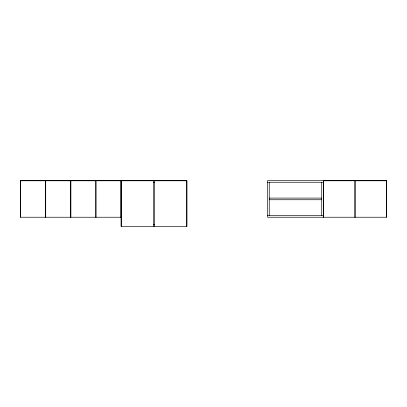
<?xml version="1.0" encoding="UTF-8"?>
<svg xmlns="http://www.w3.org/2000/svg" width="407" height="407" viewBox="0 0 407 407"><rect width="100%" height="100%" fill="white"/><g stroke="black" fill="none" stroke-linecap="round" stroke-linejoin="round"><path stroke-width="0.61" d="M153.373 182.255L154.635 182.255M267.603 182.255L323.372 182.255M269.251 198.097L321.723 198.097M269.251 199.745L321.723 199.745M267.603 215.588L323.372 215.588M121.083 217.236L20.35 217.236L20.35 180.606L186.925 180.606L186.925 226.394L121.083 226.394L121.083 180.606M153.373 224.745L154.635 224.745M386.467 217.236L386.467 180.789L355.194 180.789L355.194 217.236M354.828 217.236L354.828 180.789L323.555 180.789L323.555 217.236M323.372 180.606L323.372 217.236M321.723 182.255L321.723 215.588M269.251 182.255L269.251 215.588M186.742 226.394L186.742 180.789L154.187 180.789L154.187 226.394M153.821 226.394L153.821 180.789L121.266 180.789L121.266 226.394M120.899 217.236L120.899 180.789L96.083 180.789L96.083 217.236M95.716 217.236L95.716 180.789L70.899 180.789L70.899 217.236M70.533 217.236L70.533 180.789L45.716 180.789L45.716 217.236M45.35 217.236L45.35 180.789L20.533 180.789L20.533 217.236M386.65 180.606L267.603 180.606L267.603 217.236L386.65 217.236L386.65 180.606"/></g></svg>
